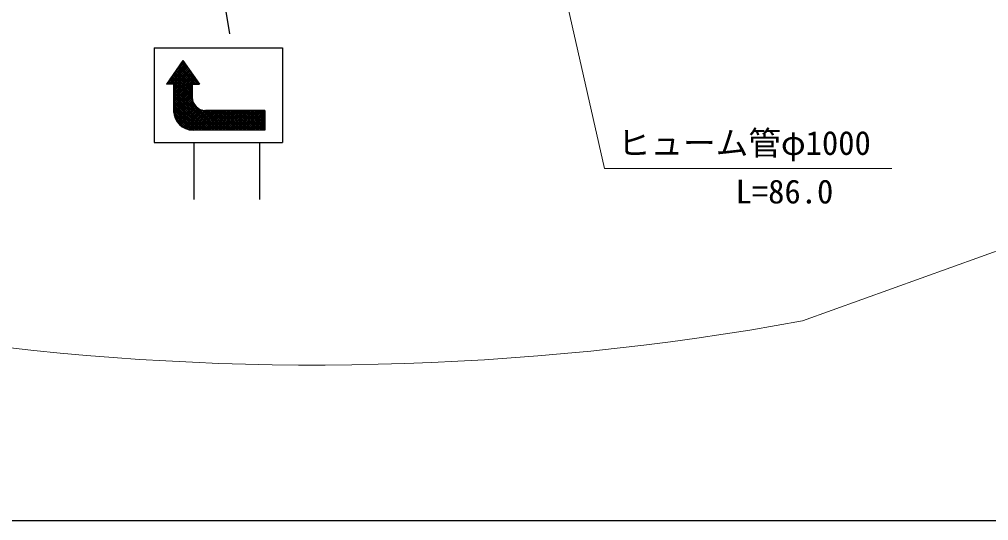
# Model space of a CAD drawing. Units: millimetres, scale not verified. Extents: x 40000 to 680000, y 20000 to 380000.
# Drawn here: x 289013 to 363222, y 205000 to 243420 of the extents above; entities that cross this region are included whole.
import ezdxf
from ezdxf.enums import TextEntityAlignment as Align

# ---------------------------------------------------------------- set-up
doc = ezdxf.new("R2010")
doc.units = ezdxf.units.MM
doc.header["$LTSCALE"] = 1000
for name, color, linetype, lineweight in [('M-STR-HTXT', 7, 'Continuous', 13), ('M-STR-STRC', 7, 'Continuous', 25), ('M-TTL-BAND', 7, 'Continuous', 25)]:
    doc.layers.add(name, color=color, linetype=linetype, lineweight=lineweight)
doc.styles.add('ＭＳ ゴシック', font='')
doc.styles.get('ＭＳ ゴシック').set_extended_font_data('MS Gothic')

msp = doc.modelspace()

# ---------------------------------------------------------------- hatches: boundary and pattern name
at = {"layer": 'M-STR-STRC'}
h = msp.add_hatch(dxfattribs=at)
h.set_pattern_fill('USER', color=256, style=0, pattern_type=2)
h.set_pattern_definition([(225, (264731, -277508), (70.71068, -70.71068), []), (135, (264731, -277508), (-70.71068, -70.71068), [])])
h.paths.add_polyline_path([(302252, 237444, 0.41421), (303252, 236444), (307818, 236444), (307818, 234929), (302321, 234929, -0.01207), (302249, 234931, -0.40014), (300821, 236429), (300821, 238452), (300271, 238452), (301537, 240273), (302802, 238452), (302252, 238452)])

# ---------------------------------------------------------------- linework, layer by layer
at = {"layer": 'M-STR-HTXT'}
msp.add_line((417198, 244885), (348981, 220306), dxfattribs=at)
msp.add_lwpolyline([(328437, 255801), (333820, 231980), (355820, 231980)], dxfattribs=at)
msp.add_arc((311640, 424758), 207834, 244.40658, 280.35026, dxfattribs=at)
at = {"layer": 'M-STR-STRC'}
for p, q in [((302349, 259649), (305090, 242319)), ((299321, 241250), (299321, 233979)), ((299321, 241250), (309167, 241250)), ((309167, 241250), (309167, 233979)), ((301537, 240273), (300271, 238452)), ((301537, 240273), (302802, 238452)), ((300821, 238452), (300271, 238452)), ((300821, 238452), (300821, 236275)), ((302252, 238452), (302802, 238452)), ((302252, 238452), (302252, 237444)), ((307818, 236444), (303252, 236444)), ((307818, 236444), (307818, 234929)), ((307818, 234929), (302249, 234929)), ((299321, 233979), (309167, 233979)), ((302361, 233979), (302361, 229624)), ((307400, 233979), (307400, 229624))]:
    msp.add_line(p, q, dxfattribs=at)
for centre, radius in [((303252, 237444), 1000), ((302321, 236429), 1500)]:
    msp.add_arc(centre, radius, 180, 270, dxfattribs=at)
at = {"layer": 'M-TTL-BAND'}
msp.add_line((40000, 205000), (579000, 205000), dxfattribs=at)

# ---------------------------------------------------------------- texts
at = {"layer": 'M-STR-HTXT', "style": 'ＭＳ ゴシック'}
for s, p in [('ヒューム管φ1000', (334820, 232480)), ('L=86.0', (343850, 228760))]:
    msp.add_text(s, height=1833, dxfattribs=at).set_placement(p, align=Align.BOTTOM_LEFT)

doc.saveas('drawing.dxf')
